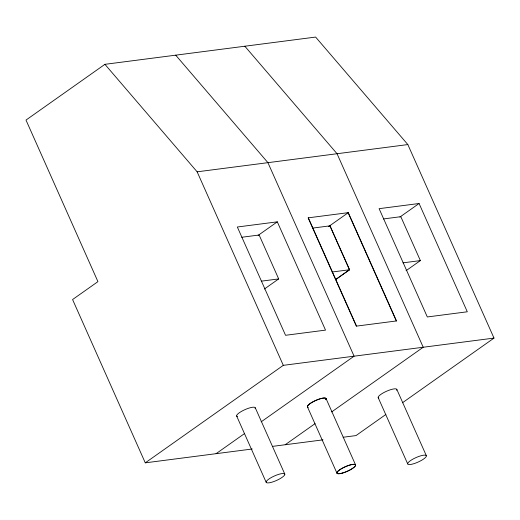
<?xml version="1.0" encoding="UTF-8"?>
<svg xmlns="http://www.w3.org/2000/svg" width="520" height="520" viewBox="0 0 520 520"><rect width="100%" height="100%" fill="white"/><g stroke="black" fill="none" stroke-linecap="round" stroke-linejoin="round"><path stroke-width="0.78" d="M402.428 402.779L494 338.091L407.843 144.573L315.62 37.07L104.923 64.324L26 120.068L97.935 281.632L72.579 299.546L145.281 462.839L252.252 449M258.128 235.391L277.31 221.839L325.526 330.122L285.552 335.29L237.334 227.006L277.31 221.839M328.452 226.675L348.296 212.654L396.507 320.944L356.337 326.137L308.126 217.854L348.296 212.654M264.381 289.029L278.688 278.915L259.142 235.014L241.742 237.263M399.9 217.055L419.081 203.502L467.298 311.786L427.323 316.959L379.106 208.669L419.081 203.502M335.816 279.416L349.479 269.763L329.927 225.856M335.92 279.403L349.583 269.75L330.031 225.843L312.533 228.105M406.055 270.706L420.368 260.598L400.822 216.691L383.422 218.94M145.281 462.839L283.303 365.339L494 338.091M216.067 453.681L244.602 433.524M261.19 421.811L354.088 356.187L267.93 162.669L175.708 55.166M285.194 444.743L315.055 423.651M331.643 411.931L423.215 347.243L337.051 153.732L244.836 46.228M385.84 414.492L355.979 435.591L343.115 437.255M104.923 64.324L197.139 171.821L407.843 144.573M261.293 281.171L278.688 278.915M332.079 272.012L349.583 269.75M402.974 262.847L420.368 260.598M272.331 446.407L323.011 439.849M348.101 212.68L396.312 320.97M396.844 389.454L426.368 455.767A10.186 2.483 -24 0 1 413.004 463.944A10.186 2.483 -24 0 1 411.743 459.803A10.186 2.483 -24 0 1 426.368 455.767M308.321 217.828L356.531 326.111M378.183 397.599L407.706 463.912M326.06 398.613L355.602 464.984A10.186 2.483 -24 0 1 342.238 473.161A10.186 2.483 -24 0 1 340.977 469.021A10.186 2.483 -24 0 1 355.602 464.984M307.398 406.757L336.941 473.129M197.139 171.821L283.303 365.339M255.294 407.823L284.817 474.136A10.186 2.483 -24 0 1 271.453 482.313A10.186 2.483 -24 0 1 270.186 478.179A10.186 2.483 -24 0 1 284.817 474.136M236.633 415.974L266.156 482.281M237.478 416.546A10.186 2.483 -24 0 1 244.9 409.656A10.186 2.483 -24 0 1 255.119 408.662M307.983 407.264A10.186 2.483 -24 0 1 316.329 400.153A10.186 2.483 -24 0 1 325.721 399.704M378.768 398.112A10.186 2.483 -24 0 1 386.782 391.137A10.186 2.483 -24 0 1 396.675 390.293M308.002 407.322A10.186 2.483 -24 0 1 316.017 400.354A10.186 2.483 -24 0 1 325.91 399.51M342.219 473.103A10.186 2.483 -24 0 0 355.582 464.919A10.186 2.483 -24 0 0 340.951 468.962A10.186 2.483 -24 0 0 342.219 473.103"/></g></svg>
